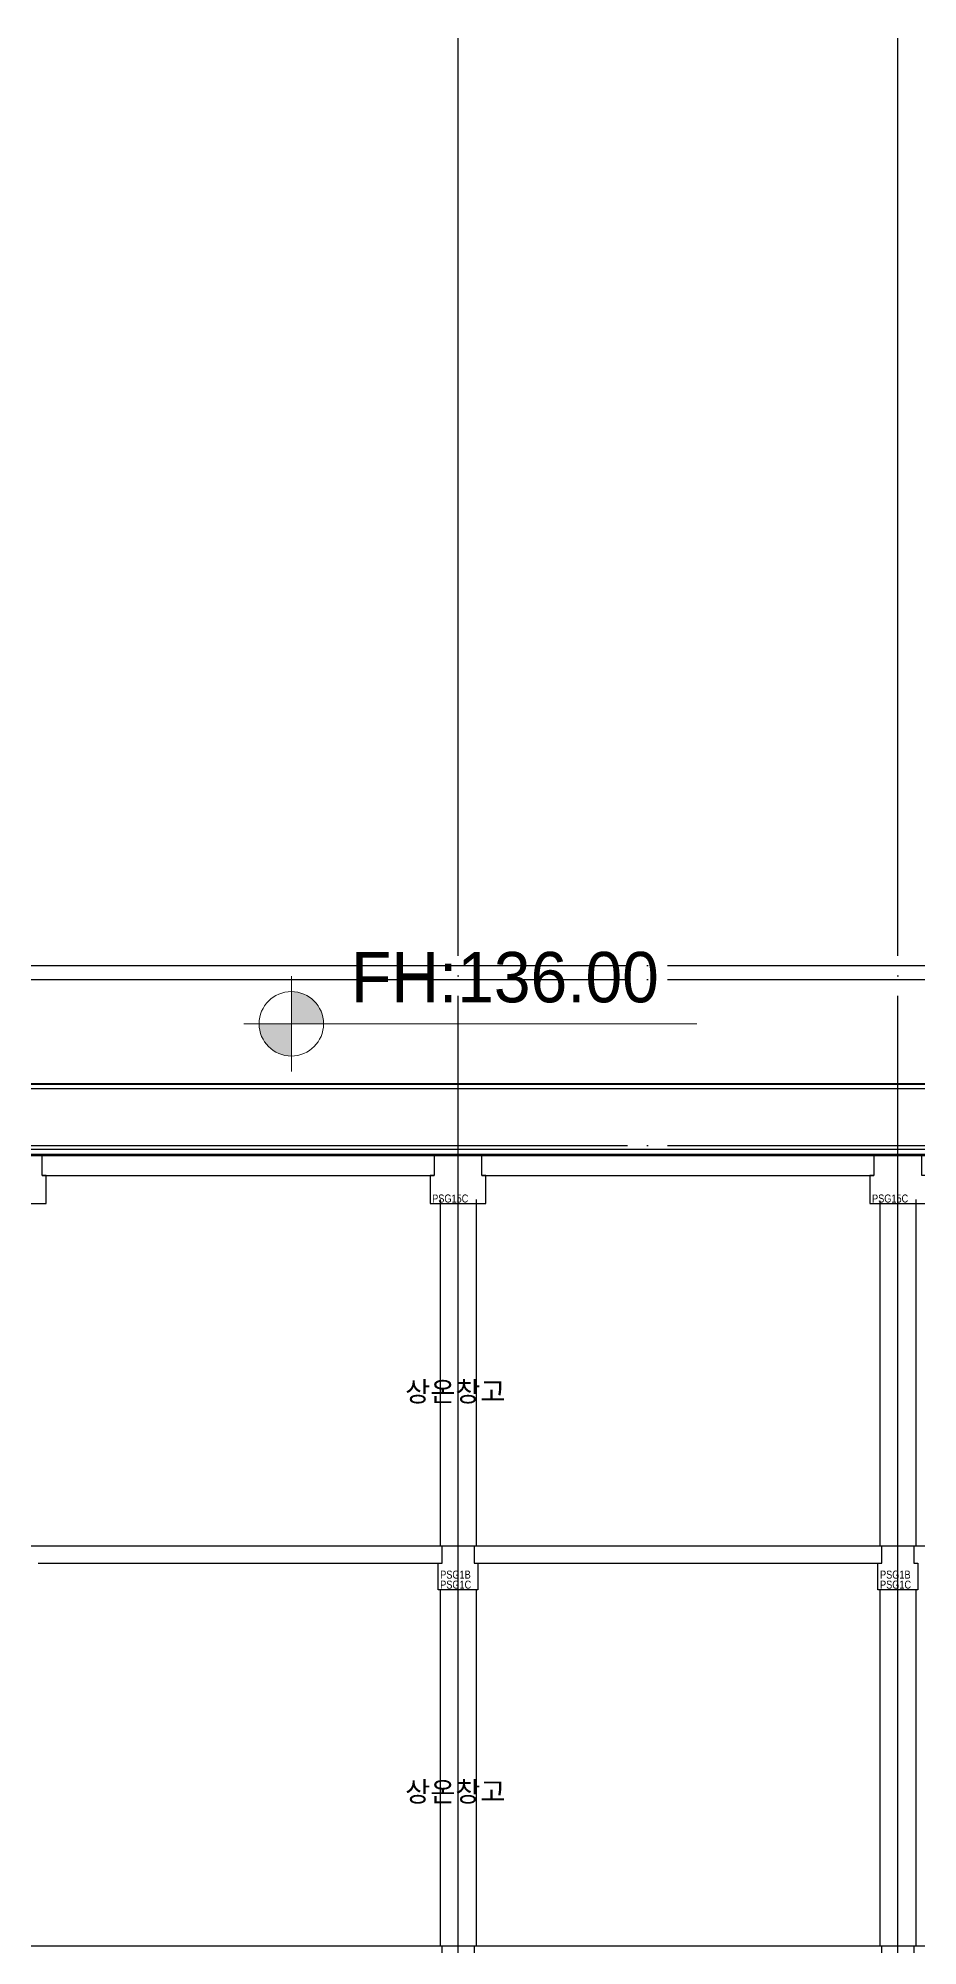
# Model space of a CAD drawing. Header units: millimetres. Extents: x 4754612 to 5801174, y 2368242 to 2777223.
# Drawn here: x 5007163 to 5029163, y 2597750 to 2645428 of the extents above; entities that cross this region are included whole.
import ezdxf
from ezdxf.enums import TextEntityAlignment as Align

# ---------------------------------------------------------------- set-up
doc = ezdxf.new("R2010")
doc.units = ezdxf.units.MM
doc.header["$LTSCALE"] = 1000
doc.linetypes.add('CEN', pattern=[6.2, 6, -0.1, 0, -0.1])
doc.linetypes.add('HIDDEN', pattern=[2, 1, -1])
doc.layers.get('DEFPOINTS').update_dxf_attribs({"color": 151})
for name, color, linetype in [('3 dim0', 7, 'Continuous'), ('A-ELE-8', 8, 'Continuous'), ('A-FIN-4', 9, 'Continuous'), ('A-FIN-5', 8, 'Continuous'), ('A-TEX-SYM', 3, 'Continuous'), ('A-중심선', 10, 'CEN'), ('CON', 2, 'Continuous'), ('FIN-1', 9, 'Continuous')]:
    doc.layers.add(name, color=color, linetype=linetype)
doc.layers.add('Guide-line', color=151, linetype='Continuous', plot=False)
doc.layers.add('박스', color=6, linetype='Continuous', lineweight=15)
doc.styles.add('A.NARROW', font='ARIALN.TTF')
doc.styles.add('AUDIT_D_190715091641-0', font='')
doc.styles.add('돋움', font='')
doc.styles.get('AUDIT_D_190715091641-0').set_extended_font_data('Dotum')
doc.styles.get('돋움').set_extended_font_data('Dotum')
doc.dimstyles.new('scale600', dxfattribs={"dimscale": 600, "dimtxt": 2, "dimasz": 1, "dimexe": 1, "dimexo": 2.5, "dimgap": 0.8, "dimtad": 1, "dimdec": 0, "dimzin": 0, "dimdsep": 46, "dimlunit": 6, "dimtxsty": 'AUDIT_D_190715091641-0', "dimblk": 'DOT', "dimcen": 0, "dimdle": 1, "dimclrd": 256, "dimclre": 256, "dimclrt": 3, "dimadec": 0, "dimazin": 0, "dimtfac": 1, "dimtdec": 0, "dimtix": 1, "dimtmove": 2, "dimatfit": 3, "dimldrblk": 'DOT', "dimfxl": 0, "dimtolj": 1, "dimtzin": 0, "dimarcsym": 0})

# ---------------------------------------------------------------- blocks, each defined once
blk = doc.blocks.new('zw$CF19')
at = {"layer": 'CON'}
blk.add_lwpolyline([(-500, -1100), (-500, -440), (-400, -440), (-400, 0), (400, 0), (400, -440), (500, -440), (500, -1100)], close=True, dxfattribs=at)
at = {"layer": 'DEFPOINTS', "style": 'A.NARROW'}
for s, p in [('PSG1B', (-446, -722, 0)), ('PSG1C', (-446, -972, 0))]:
    blk.add_text(s, height=200, dxfattribs=at).set_placement(p, align=Align.MIDDLE_LEFT)
blk = doc.blocks.new('zw$4221')
at = {"layer": 'CON'}
blk.add_lwpolyline([(-700, -500), (-700, -1200), (700, -1200), (700, -500), (600, -500), (600, 0), (-600, 0), (-600, -500)], close=True, dxfattribs=at)
at = {"layer": 'DEFPOINTS', "style": 'A.NARROW'}
blk.add_text('PSG15C', height=200, dxfattribs=at).set_placement((-646, -1072, 0), align=Align.MIDDLE_LEFT)
blk = doc.blocks.new('_Dot')
at = {"color": 0, "linetype": 'ByBlock', "lineweight": -2}
blk.add_line((-0.5, 0), (-1, 0), dxfattribs=at)
at = {"color": 0, "linetype": 'ByBlock', "const_width": 0.5}
blk.add_lwpolyline([(-0.25, 0, 1), (0.25, 0, 1)], format="xyb", close=True, dxfattribs=at)
blk = doc.blocks.new('*D98')
at = {"layer": '3 dim0', "lineweight": -2, "transparency": 16777216}
for p, q in [((4907663, 2646928), (4907663, 2670057)), ((5116663, 2646928), (5116663, 2670057)), ((5115763, 2669457), (4908563, 2669457))]:
    blk.add_line(p, q, dxfattribs=at)
at = {"layer": 'DEFPOINTS', "color": 0, "transparency": 16777216}
for p in [(4907663, 2669457), (4907663, 2645428), (5116663, 2645428)]:
    blk.add_point(p, dxfattribs=at)
at = {"layer": '3 dim0', "lineweight": -2, "transparency": 16777216, "xscale": 900, "yscale": 900, "zscale": 900, "rotation": 180}
blk.add_blockref('_Dot', (4907663, 2669457), dxfattribs=at)
at = {"layer": '3 dim0', "lineweight": -2, "transparency": 16777216, "xscale": 900, "yscale": 900, "zscale": 900}
blk.add_blockref('_Dot', (5116663, 2669457), dxfattribs=at)
at = {"layer": '3 dim0', "color": 3, "transparency": 16777216, "insert": (5012163, 2671191), "char_height": 2100, "attachment_point": 5, "style": 'AUDIT_D_190715091641-0'}
blk.add_mtext('\\A1;209,000', dxfattribs=at)

msp = doc.modelspace()

# ---------------------------------------------------------------- hatches: boundary and pattern name
at = {"layer": '박스', "ltscale": 0.1}
h = msp.add_hatch(dxfattribs=at)
h.set_pattern_fill('ANSI31', color=256, scale=1.006801)
h.set_pattern_definition([(45, (4851690.93222, 2560415.02686), (-0.08898951466, 0.08898951466), [])])
h.paths.add_polyline_path([(5013495.323, 2621599.611), (5013495.323, 2620794.17), (5014300.765, 2620794.17, 0.414213562)])
h.paths.add_polyline_path([(5013495.323, 2620794.17), (5012689.882, 2620794.17, 0.414213562), (5013495.323, 2619988.729)])

# ---------------------------------------------------------------- linework, layer by layer
at = {"layer": 'A-ELE-8'}
for p, q in [((5017213.3, 2616399.621), (5017213.3, 2607749.621)), ((5018113.3, 2616399.621), (5018113.3, 2607749.621)), ((5028213.3, 2616372.839), (5028213.3, 2607749.621)), ((5029113.3, 2616399.621), (5029113.3, 2607749.621)), ((5017213.3, 2606649.621), (5017213.3, 2597749.621)), ((5018113.3, 2606649.621), (5018113.3, 2597749.621)), ((5028213.3, 2606649.621), (5028213.3, 2597749.621)), ((5029113.3, 2606649.621), (5029113.3, 2597749.621))]:
    msp.add_line(p, q, dxfattribs=at)
at = {"layer": 'A-FIN-4'}
for p, q in [((5116293.3, 2617649.621), (4952163.3, 2617649.621)), ((5116863.301, 2617529.621), (4952163.3, 2617529.621))]:
    msp.add_line(p, q, dxfattribs=at)
at = {"layer": 'A-FIN-5', "linetype": 'HIDDEN', "ltscale": 0.1}
msp.add_line((5116873.861, 2617509.621), (4952163.3, 2617509.621), dxfattribs=at)
at = {"layer": 'A-중심선', "ltscale": 5}
for p, q in [((5017663.3, 2560495.412), (5017663.3, 2645427.791)), ((5028663.3, 2560495.412), (5028663.3, 2645427.791)), ((4867905.529, 2622249.621), (5176073.3, 2622249.621)), ((4867905.529, 2621899.621), (5176073.3, 2621899.621)), ((4867905.529, 2617749.621), (5176073.3, 2617749.621)), ((4867905.529, 2607749.621), (5176073.3, 2607749.621)), ((4867905.529, 2597749.621), (5176073.3, 2597749.621))]:
    msp.add_line(p, q, dxfattribs=at)
at = {"layer": 'CON'}
for p, q in [((4963263.3, 2617499.621), (5116063.3, 2617499.621)), ((5007263.3, 2616999.621), (5017063.3, 2616999.621)), ((5018263.3, 2616999.621), (5028063.3, 2616999.621)), ((4907563.3, 2607749.621), (5116763.3, 2607749.621)), ((5007163.3, 2607309.621), (5017163.3, 2607309.621)), ((5018163.3, 2607309.621), (5028163.3, 2607309.621)), ((4907563.3, 2597749.621), (5116763.3, 2597749.621))]:
    msp.add_line(p, q, dxfattribs=at)
at = {"layer": 'FIN-1'}
for p, q in [((5117311.81, 2619294.621), (4952288.301, 2619294.621)), ((5116829.332, 2619277.966), (4952288.301, 2619277.966)), ((5116829.332, 2619169.048), (4952288.301, 2619169.048))]:
    msp.add_line(p, q, dxfattribs=at)
at = {"layer": '박스', "ltscale": 0.1}
for p, q in [((5013495.323, 2621982.556), (5013495.323, 2620794.17)), ((5012306.938, 2620794.17), (5023635.996, 2620794.17)), ((5013495.323, 2619605.784), (5013495.323, 2620794.17))]:
    msp.add_line(p, q, dxfattribs=at)
msp.add_circle((5013495.323, 2620794.17), 805.441, dxfattribs=at)

# ---------------------------------------------------------------- block references
at = {"layer": 'CON'}
for name, p in [('zw$4221', (5006663.3, 2617499.621)), ('zw$4221', (5017663.3, 2617499.621)), ('zw$4221', (5028663.3, 2617499.621)), ('zw$CF19', (5017663.3, 2607749.621)), ('zw$CF19', (5028663.3, 2607749.621)), ('zw$CF19', (5017663.3, 2597749.621)), ('zw$CF19', (5028663.3, 2597749.621))]:
    msp.add_blockref(name, p, dxfattribs=at)

# ---------------------------------------------------------------- texts
at = {"layer": 'A-TEX-SYM', "style": '돋움'}
msp.add_text('FH:136.00', height=1260, dxfattribs=at).set_placement((5014988.727, 2621330.286))
at = {"layer": 'Guide-line', "style": '돋움'}
for p in [(5017596.218, 2611602.324), (5017596.218, 2601602.324)]:
    msp.add_text('상온창고', height=500, dxfattribs=at).set_placement(p, align=Align.MIDDLE_CENTER)

# ---------------------------------------------------------------- dimensions: what is measured, and where the dimension line sits
at = {"layer": '3 dim0'}
dim = msp.add_linear_dim(base=(4907663.3, 2669457.2), p1=(5116663.3, 2645427.791), p2=(4907663.3, 2645427.791), angle=180, dimstyle='scale600', override={"dimtxt": 3.5, "dimasz": 1.5}, dxfattribs=at)
dim.commit()
dim.dimension.update_dxf_attribs({"geometry": '*D98', "text_midpoint": (5012163.3, 2671190.931)})

doc.saveas('drawing.dxf')
